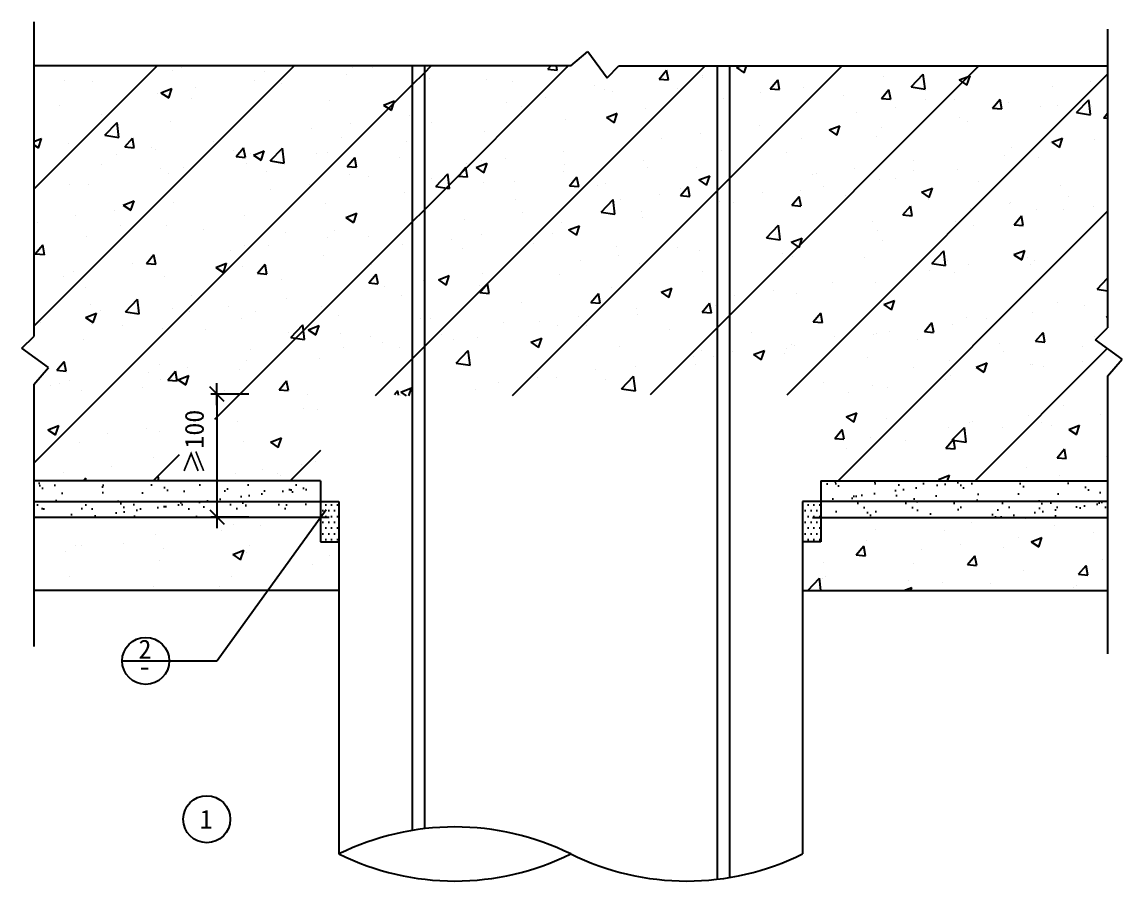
# Model space of a CAD drawing. Header units: metres. Extents: x -562 to 8454, y -7074 to 10958.
# Drawn here: x -562 to 8454, y 3917 to 10958 of the extents above; entities that cross this region are included whole.
import ezdxf

# ---------------------------------------------------------------- set-up
doc = ezdxf.new("R2010")
doc.units = ezdxf.units.M
for name, color, linetype in [('LAYER1', 5, 'Continuous'), ('中型', 2, 'Continuous'), ('粗', 5, 'Continuous'), ('细', 1, 'Continuous')]:
    doc.layers.add(name, color=color, linetype=linetype)

# ---------------------------------------------------------------- blocks, each defined once
blk = doc.blocks.new('_ARCHTICK')
at = {"color": 3}
blk.add_line((-1.8, 0), (1.8, 0), dxfattribs=at)
at = {"color": 5, "linetype": 'ByBlock'}
blk.add_lwpolyline([(-1.18, -1.18), (1.19, 1.19)], dxfattribs=at)

msp = doc.modelspace()

# ---------------------------------------------------------------- hatches: boundary and pattern name
at = {"layer": '细'}
h = msp.add_hatch(dxfattribs=at)
h.set_pattern_fill('AR-SAND', scale=5)
h.paths.add_polyline_path([(1886.35, 7027.64), (1886.35, 7197.51), (-463.65, 7197.51), (-463.65, 7027.64)])
h.paths.add_polyline_path([(-463.65, 7027.64), (-463.65, 6897.51), (1886.35, 6897.51), (1886.35, 7027.64)])
h.paths.add_polyline_path([(5986.35, 7197.51), (5986.35, 7027.64), (8336.35, 7027.64), (8336.35, 7197.51)])
h.paths.add_polyline_path([(5986.35, 7027.64), (5986.35, 6897.51), (8336.35, 6897.51), (8336.35, 7027.64)])
h = msp.add_hatch(dxfattribs=at)
h.set_pattern_fill('DOTS', scale=30)
h.paths.add_polyline_path([(2036.35, 7027.64), (1886.35, 7027.64), (1886.35, 6695.92), (2036.35, 6695.92)])
h.paths.add_polyline_path([(5986.35, 7027.64), (5836.35, 7027.64), (5836.35, 6695.92), (5986.35, 6695.92)])

# ---------------------------------------------------------------- linework, layer by layer
at = {"layer": 'LAYER1'}
for p, q in [((2636.35, 10597.51), (2636.35, 4330.94)), ((2736.35, 10597.51), (2736.35, 4345.05)), ((5136.35, 10597.51), (5136.35, 3931.12)), ((5236.35, 10597.51), (5236.35, 3945.23))]:
    msp.add_line(p, q, dxfattribs=at)
at = {"layer": '中型'}
for p, q in [((5986.35, 7197.51), (8336.35, 7197.51)), ((-463.65, 7027.64), (2036.35, 7027.64)), ((8336.35, 7027.64), (5836.35, 7027.64)), ((1956.33, 6897.51), (-463.65, 6897.51)), ((5916.37, 6897.51), (8336.35, 6897.51)), ((2036.35, 6297.51), (-463.65, 6297.51)), ((5836.35, 6297.51), (8336.35, 6297.51))]:
    msp.add_line(p, q, dxfattribs=at)
at = {"layer": '粗'}
for p, q in [((2036.35, 7027.64), (2036.35, 4138.08)), ((5836.35, 7027.64), (5836.35, 4138.08))]:
    msp.add_line(p, q, dxfattribs=at)
at = {"layer": '细'}
for p, q in [((-463.65, 10957.95), (-463.65, 8381.25)), ((8336.35, 10897.95), (8336.35, 8449.93)), ((3936.35, 10597.51), (4075.38, 10715.56)), ((4075.38, 10715.56), (4235.38, 10499.56)), ((3936.35, 10597.51), (-463.65, 10597.51)), ((-463.65, 9587.01), (546.85, 10597.51)), ((-463.65, 8464.47), (1669.39, 10597.51)), ((669.49, 10561.17), (669.49, 10561.17)), ((744.1, 10582.25), (744.1, 10582.25)), ((1422.06, 10553.61), (1422.06, 10553.61)), ((2146.55, 10586.13), (2146.55, 10586.13)), ((2309.15, 10582.08), (2309.15, 10582.08)), ((2736.35, 10541.94), (2791.92, 10597.51)), ((2736.35, 9419.41), (3914.45, 10597.51)), ((2736.35, 8296.88), (5036.98, 10597.51)), ((3749.37, 10570.32), (3825.28, 10563.68)), ((3749.63, 10570.37), (3772.4, 10597.51)), ((3825.74, 10562.7), (3819.32, 10597.51)), ((3908.32, 10580.86), (3908.32, 10580.86)), ((4235.38, 10499.56), (4331.38, 10597.51)), ((4331.38, 10597.51), (8336.35, 10597.51)), ((4660.55, 10490.68), (4721.77, 10563.64)), ((4736.66, 10483), (4721.97, 10562.6)), ((5236.35, 9674.35), (6159.51, 10597.51)), ((5236.35, 8551.81), (7282.05, 10597.51)), ((5294.91, 10584.77), (5328.1, 10597.51)), ((5294.91, 10584.63), (5358.08, 10542.02)), ((5358.15, 10542.08), (5376.75, 10597.51)), ((7139.6, 10594.76), (7139.6, 10594.76)), ((-217.1, 10479.53), (-217.1, 10479.53)), ((17.42, 10471.75), (17.42, 10471.75)), ((1344.48, 10480.53), (1344.48, 10480.53)), ((2100.01, 10524.96), (2100.01, 10524.96)), ((2636.35, 10441.94), (2736.35, 10541.94)), ((2777.96, 10496.32), (2777.96, 10496.32)), ((3248.7, 10485.64), (3248.7, 10485.64)), ((3455.91, 10467.67), (3455.91, 10467.67)), ((4660.29, 10490.62), (4736.2, 10483.98)), ((5014.43, 10506.77), (5014.43, 10506.77)), ((5016.11, 10519.03), (5016.11, 10519.03)), ((5332.36, 10548.63), (5332.36, 10548.63)), ((5571.47, 10410.98), (5632.7, 10483.95)), ((5647.58, 10403.3), (5632.89, 10482.9)), ((5709.83, 7902.76), (8336.35, 10529.28)), ((6498.12, 10513.45), (6498.12, 10513.45)), ((6726.9, 10426.46), (6825.82, 10529.55)), ((6839.9, 10408.76), (6825.87, 10529.37)), ((7120.06, 10482.92), (7183.24, 10440.31)), ((7120.07, 10483.06), (7208.99, 10517.19)), ((7183.3, 10440.37), (7209.05, 10517.11)), ((8200.24, 10469.28), (8200.24, 10469.28)), ((-463.65, 7341.94), (2636.35, 10441.94)), ((545.56, 10375.35), (545.56, 10375.35)), ((577.52, 10378.58), (666.44, 10412.72)), ((577.52, 10378.44), (640.69, 10335.83)), ((640.76, 10335.89), (666.51, 10412.63)), ((863.49, 10417.21), (863.49, 10417.21)), ((1568.5, 10454.95), (1568.5, 10454.95)), ((2607.22, 10404.34), (2607.22, 10404.34)), ((4133.87, 10439.03), (4133.87, 10439.03)), ((4212.36, 10401.18), (4212.36, 10401.18)), ((4275.46, 10391.9), (4275.46, 10391.9)), ((4811.82, 10410.39), (4811.82, 10410.39)), ((5489.77, 10381.74), (5489.77, 10381.74)), ((5571.21, 10410.93), (5647.12, 10404.29)), ((5846.05, 10424.03), (5846.05, 10424.03)), ((6482.4, 10331.29), (6543.62, 10404.25)), ((6558.5, 10323.59), (6543.81, 10403.2)), ((6727.07, 10426), (6840.02, 10408.48)), ((7882.31, 10427.42), (7882.31, 10427.42)), ((827.86, 10327.81), (827.86, 10327.81)), ((1955.15, 10314.92), (1955.15, 10314.92)), ((2402.67, 10276.87), (2491.6, 10311.01)), ((2465.91, 10234.18), (2491.66, 10310.92)), ((3413.44, 10296), (3413.44, 10296)), ((3731.37, 10337.86), (3731.37, 10337.86)), ((5186.43, 10328.81), (5186.43, 10328.81)), ((6167.73, 10353.1), (6167.73, 10353.1)), ((6482.13, 10331.23), (6558.04, 10324.59)), ((6845.68, 10324.46), (6845.68, 10324.46)), ((7080.24, 10321.83), (7080.24, 10321.83)), ((7393.32, 10251.59), (7454.54, 10324.56)), ((7469.42, 10243.89), (7454.73, 10323.5)), ((7523.63, 10295.81), (7523.63, 10295.81)), ((8082.3, 10216.24), (8181.22, 10319.34)), ((8195.29, 10198.55), (8181.26, 10319.16)), ((-256.51, 10269.76), (-256.51, 10269.76)), ((87.21, 10200.68), (87.21, 10200.68)), ((1295.53, 10219.7), (1295.53, 10219.7)), ((2402.67, 10276.73), (2465.85, 10234.12)), ((2611.37, 10190.41), (2611.37, 10190.41)), ((3534.82, 10264.77), (3534.82, 10264.77)), ((4227.83, 10175.16), (4316.75, 10209.29)), ((4291.06, 10132.47), (4316.81, 10209.21)), ((4544.94, 10247.51), (4544.94, 10247.51)), ((6281.32, 10216.65), (6281.32, 10216.65)), ((6599.25, 10258.5), (6599.25, 10258.5)), ((7393.05, 10251.54), (7468.96, 10244.9)), ((7783.78, 10267.2), (7783.78, 10267.2)), ((7926.26, 10269.8), (7926.26, 10269.8)), ((8082.47, 10215.78), (8195.42, 10198.26)), ((8201.59, 10267.17), (8201.59, 10267.17)), ((8304.24, 10171.89), (8336.35, 10210.16)), ((118.3, 10030.17), (217.22, 10133.27)), ((231.29, 10012.48), (217.26, 10133.09)), ((654.05, 10138.39), (654.05, 10138.39)), ((2130.38, 10127.08), (2130.38, 10127.08)), ((2794.17, 10137.63), (2794.17, 10137.63)), ((3892.88, 10158.09), (3892.88, 10158.09)), ((4227.83, 10175.02), (4291, 10132.41)), ((5479.25, 10111.05), (5479.25, 10111.05)), ((6052.99, 10073.45), (6141.91, 10107.58)), ((6116.22, 10030.75), (6141.97, 10107.5)), ((7124.16, 10171.98), (7124.16, 10171.98)), ((7185.61, 10142.67), (7185.61, 10142.67)), ((8303.97, 10171.84), (8336.35, 10169.01)), ((1.98, 10048.97), (1.98, 10048.97)), ((118.47, 10029.73), (231.42, 10012.21)), ((1812.45, 10085.23), (1812.45, 10085.23)), ((2053.53, 10010.5), (2053.53, 10010.5)), ((3233.26, 10062.87), (3233.26, 10062.87)), ((4998.26, 10047.73), (4998.26, 10047.73)), ((6052.98, 10073.3), (6116.15, 10030.69)), ((6444.97, 10015.53), (6444.97, 10015.53)), ((6482.67, 10090.68), (6482.67, 10090.68)), ((-463.65, 9978.92), (-400.64, 10003.1)), ((-463.65, 9951.35), (-426.39, 9926.22)), ((-426.33, 9926.27), (-400.58, 10003.02)), ((-181.16, 9961.93), (-181.16, 9961.93)), ((281.9, 9933.82), (357.81, 9927.17)), ((282.15, 9933.87), (343.37, 10006.83)), ((358.27, 9926.22), (343.58, 10005.83)), ((496.79, 9933.28), (496.79, 9933.28)), ((1010.38, 9979.63), (1010.38, 9979.63)), ((1193.07, 9854.17), (1254.3, 9927.14)), ((1269.19, 9846.52), (1254.5, 9926.12)), ((1473.7, 9819.96), (1572.61, 9923.05)), ((1586.69, 9802.27), (1572.66, 9922.88)), ((2591.77, 9981.56), (2591.77, 9981.56)), ((4680.33, 10005.87), (4680.33, 10005.87)), ((5830.61, 10001.26), (5830.61, 10001.26)), ((7548.21, 9926.52), (7548.21, 9926.52)), ((7866.15, 9968.37), (7866.15, 9968.37)), ((7878.13, 9971.59), (7941.31, 9928.98)), ((7878.14, 9971.73), (7967.07, 10005.87)), ((7941.37, 9929.04), (7967.12, 10005.79)), ((8230.57, 9990.95), (8230.57, 9990.95)), ((211.46, 9874.45), (211.46, 9874.45)), ((529.39, 9916.31), (529.39, 9916.31)), ((1174.75, 9904.64), (1174.75, 9904.64)), ((1192.82, 9854.12), (1268.73, 9847.48)), ((1312.88, 9883.37), (1312.88, 9883.37)), ((1335.59, 9867.26), (1424.52, 9901.39)), ((1335.59, 9867.11), (1398.76, 9824.5)), ((1398.83, 9824.56), (1424.58, 9901.31)), ((1852.7, 9876), (1852.7, 9876)), ((1939.71, 9892.14), (1939.71, 9892.14)), ((2104, 9774.48), (2165.22, 9847.44)), ((2180.11, 9766.82), (2165.42, 9846.42)), ((2530.65, 9847.35), (2530.65, 9847.35)), ((3397.27, 9836.95), (3397.27, 9836.95)), ((3878.26, 9900.28), (3878.26, 9900.28)), ((5170.99, 9906.04), (5170.99, 9906.04)), ((5704.32, 9888.4), (5704.32, 9888.4)), ((7489.92, 9863.82), (7489.92, 9863.82)), ((7768.34, 9844.43), (7768.34, 9844.43)), ((86.62, 9791.33), (86.62, 9791.33)), ((572.23, 9756.24), (572.23, 9756.24)), ((764.57, 9762.69), (764.57, 9762.69)), ((1280.09, 9796.92), (1280.09, 9796.92)), ((1473.86, 9819.51), (1586.81, 9801.99)), ((2103.74, 9774.43), (2179.65, 9767.78)), ((3014.92, 9694.78), (3076.14, 9767.75)), ((3091.03, 9687.11), (3076.34, 9766.72)), ((3079.34, 9795.1), (3079.34, 9795.1)), ((3160.74, 9765.4), (3223.92, 9722.79)), ((3160.75, 9765.54), (3249.67, 9799.68)), ((3208.6, 9818.71), (3208.6, 9818.71)), ((3223.98, 9722.85), (3249.73, 9799.6)), ((3886.56, 9790.06), (3886.56, 9790.06)), ((4529.5, 9824.73), (4529.5, 9824.73)), ((4564.51, 9761.42), (4564.51, 9761.42)), ((4963.68, 9761.27), (4963.68, 9761.27)), ((6265.16, 9757.6), (6265.16, 9757.6)), ((6746.14, 9820.92), (6746.14, 9820.92)), ((7108.72, 9749.21), (7108.72, 9749.21)), ((638.6, 9715.62), (638.6, 9715.62)), ((1442.52, 9734.05), (1442.52, 9734.05)), ((2120.48, 9705.4), (2120.48, 9705.4)), ((2277.27, 9689.5), (2277.27, 9689.5)), ((2798.43, 9676.76), (2798.43, 9676.76)), ((2829.09, 9609.75), (2928.01, 9712.84)), ((2942.08, 9592.06), (2928.05, 9712.67)), ((3014.66, 9694.73), (3090.57, 9688.09)), ((3476.38, 9648.12), (3476.38, 9648.12)), ((3877.44, 9735.31), (3877.44, 9735.31)), ((3925.84, 9615.09), (3987.07, 9688.05)), ((4001.95, 9607.41), (3987.26, 9687.02)), ((4985.9, 9663.69), (5049.07, 9621.08)), ((4985.91, 9663.83), (5074.83, 9697.97)), ((5049.14, 9621.14), (5074.89, 9697.89)), ((5136.35, 9574.35), (5236.35, 9674.35)), ((5242.46, 9732.78), (5242.46, 9732.78)), ((5920.42, 9704.13), (5920.42, 9704.13)), ((5947.22, 9715.74), (5947.22, 9715.74)), ((6467.23, 9667.9), (6467.23, 9667.9)), ((6598.37, 9675.49), (6598.37, 9675.49)), ((6749.28, 9736.69), (6749.28, 9736.69)), ((-168.41, 9629.11), (-168.41, 9629.11)), ((-13.46, 9626.2), (-13.46, 9626.2)), ((1478.35, 9584.32), (1478.35, 9584.32)), ((1796.28, 9626.18), (1796.28, 9626.18)), ((2576.33, 9558.79), (2576.33, 9558.79)), ((2829.26, 9609.3), (2942.21, 9591.78)), ((3217.82, 9640.09), (3217.82, 9640.09)), ((3458.57, 7896.57), (5136.35, 9574.35)), ((3925.58, 9615.03), (4001.49, 9608.39)), ((4154.33, 9619.47), (4154.33, 9619.47)), ((4223.03, 9634.14), (4223.03, 9634.14)), ((4832.29, 9590.83), (4832.29, 9590.83)), ((4836.77, 9535.39), (4897.99, 9608.36)), ((4912.86, 9527.71), (4898.18, 9607.32)), ((5145.15, 9610.15), (5145.15, 9610.15)), ((5510.24, 9562.18), (5510.24, 9562.18)), ((5815.17, 9578.48), (5815.17, 9578.48)), ((6008.63, 9609.55), (6008.63, 9609.55)), ((6811.05, 9561.98), (6874.23, 9519.37)), ((6811.06, 9562.12), (6899.99, 9596.25)), ((6874.29, 9519.43), (6900.04, 9596.17)), ((7276.32, 9646.85), (7276.32, 9646.85)), ((7954.28, 9618.2), (7954.28, 9618.2)), ((268.51, 9457.64), (357.43, 9491.78)), ((331.75, 9414.95), (357.5, 9491.69)), ((676.28, 9478.73), (676.28, 9478.73)), ((1924.27, 9469.37), (1924.27, 9469.37)), ((3482.38, 9507.01), (3482.38, 9507.01)), ((4184.49, 9399.54), (4283.4, 9502.63)), ((4297.48, 9381.84), (4283.45, 9502.46)), ((4346.23, 9504.97), (4346.23, 9504.97)), ((4664.17, 9546.83), (4664.17, 9546.83)), ((4836.5, 9535.34), (4912.41, 9528.7)), ((5155.54, 9483.26), (5155.54, 9483.26)), ((5267.99, 9482.42), (5267.99, 9482.42)), ((5747.69, 9455.7), (5808.92, 9528.66)), ((5823.78, 9448.01), (5809.1, 9527.62)), ((6188.19, 9533.54), (6188.19, 9533.54)), ((6866.15, 9504.9), (6866.15, 9504.9)), ((7532.05, 9467.47), (7532.05, 9467.47)), ((7544.1, 9476.25), (7544.1, 9476.25)), ((8013.04, 9530.79), (8013.04, 9530.79)), ((195.29, 9415.41), (195.29, 9415.41)), ((268.51, 9457.5), (331.68, 9414.89)), ((2093.67, 9355.93), (2182.59, 9390.06)), ((2156.9, 9313.24), (2182.65, 9389.98)), ((2636.35, 9319.41), (2736.35, 9419.41)), ((2741.74, 9379.87), (2741.74, 9379.87)), ((3544.16, 9399.37), (3544.16, 9399.37)), ((4184.65, 9399.08), (4297.6, 9381.57)), ((4514.06, 9401.96), (4514.06, 9401.96)), ((5747.42, 9455.64), (5823.33, 9449)), ((6127.11, 7197.51), (8336.35, 9406.75)), ((6658.61, 9376), (6719.84, 9448.97)), ((6734.7, 9368.31), (6720.02, 9447.92)), ((7214.12, 9425.61), (7214.12, 9425.61)), ((7752.89, 9421.65), (7752.89, 9421.65)), ((7974.95, 9419.37), (7974.95, 9419.37)), ((8222.05, 9447.61), (8222.05, 9447.61)), ((-433.83, 9316.37), (-433.83, 9316.37)), ((-122.64, 9373.55), (-122.64, 9373.55)), ((244.13, 9287.73), (244.13, 9287.73)), ((623.16, 9292.84), (623.16, 9292.84)), ((1019.7, 7702.77), (2636.35, 9319.41)), ((1264.64, 9374.15), (1264.64, 9374.15)), ((2093.66, 9355.79), (2156.84, 9313.18)), ((2745.24, 9294.19), (2745.24, 9294.19)), ((3063.17, 9336.05), (3063.17, 9336.05)), ((3861.99, 9312.54), (3861.99, 9312.54)), ((3918.82, 9254.22), (4007.75, 9288.35)), ((3982.05, 9211.53), (4007.8, 9288.27)), ((4527.34, 9355.29), (4527.34, 9355.29)), ((5539.88, 9189.33), (5638.8, 9292.42)), ((5652.88, 9171.63), (5638.84, 9292.25)), ((6412.05, 9320.02), (6412.05, 9320.02)), ((6658.34, 9375.95), (6734.25, 9369.31)), ((7093.27, 9326.43), (7093.27, 9326.43)), ((7234.3, 9292.24), (7234.3, 9292.24)), ((7569.27, 9296.25), (7645.18, 9289.61)), ((7569.54, 9296.31), (7630.76, 9369.27)), ((7645.62, 9288.61), (7630.94, 9368.21)), ((-28.91, 9203.42), (-28.91, 9203.42)), ((922.08, 9259.09), (922.08, 9259.09)), ((1600.03, 9230.44), (1600.03, 9230.44)), ((2001.09, 9252.74), (2001.09, 9252.74)), ((2277.99, 9201.8), (2277.99, 9201.8)), ((3202.37, 9217.32), (3202.37, 9217.32)), ((3786.7, 9228.16), (3786.7, 9228.16)), ((3918.82, 9254.08), (3981.99, 9211.47)), ((5613.13, 9214.84), (5613.13, 9214.84)), ((5931.06, 9256.7), (5931.06, 9256.7)), ((6451.79, 9245.13), (6451.79, 9245.13)), ((-452.56, 9058.28), (-391.33, 9131.25)), ((-376.44, 9050.64), (-391.13, 9130.24)), ((1260.45, 9125.61), (1260.45, 9125.61)), ((1462.18, 9125.28), (1462.18, 9125.28)), ((1943.17, 9188.6), (1943.17, 9188.6)), ((2560.89, 9136.01), (2560.89, 9136.01)), ((2955.94, 9173.15), (2955.94, 9173.15)), ((3633.89, 9144.51), (3633.89, 9144.51)), ((4311.84, 9115.87), (4311.84, 9115.87)), ((4811.06, 9109.25), (4811.06, 9109.25)), ((5540.05, 9188.87), (5653, 9171.35)), ((5743.97, 9152.36), (5807.14, 9109.75)), ((5743.98, 9152.5), (5832.9, 9186.64)), ((5799.72, 9155.71), (5799.72, 9155.71)), ((5807.21, 9109.81), (5832.96, 9186.56)), ((6493.66, 9165.11), (6493.66, 9165.11)), ((-452.8, 9058.23), (-376.89, 9051.59)), ((458.37, 8978.58), (519.59, 9051.55)), ((534.48, 8970.93), (519.79, 9050.54)), ((1144.25, 9083.42), (1144.25, 9083.42)), ((1908.82, 9046.59), (1908.82, 9046.59)), ((3046.05, 9101.02), (3046.05, 9101.02)), ((4330.07, 9045.92), (4330.07, 9045.92)), ((4989.8, 9087.22), (4989.8, 9087.22)), ((5140.1, 9060.49), (5140.1, 9060.49)), ((5667.75, 9058.58), (5667.75, 9058.58)), ((5753.01, 9037.98), (5753.01, 9037.98)), ((6345.7, 9029.94), (6345.7, 9029.94)), ((6895.28, 8979.11), (6994.2, 9082.21)), ((7008.27, 8961.42), (6994.24, 9082.03)), ((7569.12, 9050.65), (7632.3, 9008.04)), ((7569.14, 9050.79), (7658.06, 9084.92)), ((7632.36, 9008.1), (7658.11, 9084.85)), ((7678.94, 9029.89), (7678.94, 9029.89)), ((342.18, 8977.83), (342.18, 8977.83)), ((458.12, 8978.53), (534.03, 8971.89)), ((519.8, 8998.48), (519.8, 8998.48)), ((1026.58, 8946.31), (1115.51, 8980.45)), ((1026.58, 8946.17), (1089.75, 8903.56)), ((1089.82, 8903.62), (1115.57, 8980.37)), ((1249.2, 8951.37), (1249.2, 8951.37)), ((1369.29, 8898.89), (1430.52, 8971.86)), ((1445.39, 8891.23), (1430.71, 8970.84)), ((2305.4, 8973.89), (2305.4, 8973.89)), ((4012.14, 9004.07), (4012.14, 9004.07)), ((4498.62, 8979.18), (4498.62, 8979.18)), ((6895.45, 8978.66), (7008.39, 8961.14)), ((7023.66, 9001.29), (7023.66, 9001.29)), ((7197.95, 8966.57), (7197.95, 8966.57)), ((7701.61, 8972.65), (7701.61, 8972.65)), ((7737.45, 8998.88), (7737.45, 8998.88)), ((-456.74, 8872.65), (-456.74, 8872.65)), ((-220.85, 8871.34), (-220.85, 8871.34)), ((-138.81, 8914.5), (-138.81, 8914.5)), ((607.72, 8870.07), (607.72, 8870.07)), ((1369.04, 8898.84), (1444.95, 8892.2)), ((1564.76, 8846.76), (1564.76, 8846.76)), ((2280.21, 8819.19), (2341.44, 8892.16)), ((2356.31, 8811.53), (2341.63, 8891.14)), ((2851.73, 8844.46), (2914.91, 8801.85)), ((2851.74, 8844.6), (2940.66, 8878.74)), ((2914.97, 8801.91), (2940.72, 8878.66)), ((3210.07, 8898.47), (3210.07, 8898.47)), ((3846.55, 8889.76), (3846.55, 8889.76)), ((5012.37, 8910.84), (5012.37, 8910.84)), ((6880.02, 8924.71), (6880.02, 8924.71)), ((7077.83, 8903.66), (7077.83, 8903.66)), ((8250.67, 8768.9), (8336.35, 8858.19)), ((-44.35, 8780.65), (-44.35, 8780.65)), ((2279.96, 8819.14), (2355.87, 8812.5)), ((2411.15, 8793.29), (2411.15, 8793.29)), ((2729.08, 8835.15), (2729.08, 8835.15)), ((3186.93, 8794.54), (3186.93, 8794.54)), ((3191.14, 8739.5), (3252.36, 8812.46)), ((3267.23, 8731.83), (3252.55, 8811.44)), ((4271.72, 8783.71), (4271.72, 8783.71)), ((4676.9, 8742.89), (4765.82, 8777.02)), ((4740.12, 8700.2), (4765.88, 8776.95)), ((5596.96, 8755.79), (5596.96, 8755.79)), ((6077.95, 8819.12), (6077.95, 8819.12)), ((6436.34, 8822.35), (6436.34, 8822.35)), ((8250.84, 8768.44), (8336.35, 8755.18)), ((286.68, 8582.83), (385.59, 8685.92)), ((399.67, 8565.14), (385.64, 8685.75)), ((824.11, 8719.63), (824.11, 8719.63)), ((1609.08, 8687.7), (1609.08, 8687.7)), ((2545.44, 8713.24), (2545.44, 8713.24)), ((3190.88, 8739.45), (3266.79, 8732.81)), ((3531.07, 8656.58), (3531.07, 8656.58)), ((4101.8, 8659.75), (4177.71, 8653.11)), ((4102.06, 8659.8), (4163.29, 8732.77)), ((4178.15, 8652.13), (4163.47, 8731.74)), ((4676.89, 8742.75), (4740.06, 8700.14)), ((5279.03, 8713.94), (5279.03, 8713.94)), ((5784.28, 8732.93), (5784.28, 8732.93)), ((6502.05, 8641.18), (6590.98, 8675.31)), ((6565.28, 8598.49), (6591.03, 8675.23)), ((7922.52, 8661.61), (7922.52, 8661.61)), ((-40.5, 8536.7), (48.42, 8570.83)), ((-3.18, 8638.76), (-3.18, 8638.76)), ((22.73, 8494.01), (48.49, 8570.75)), ((83.47, 8592.49), (83.47, 8592.49)), ((286.84, 8582.39), (399.79, 8564.87)), ((674.77, 8610.12), (674.77, 8610.12)), ((810.15, 8582.52), (810.15, 8582.52)), ((1128.09, 8624.37), (1128.09, 8624.37)), ((1352.72, 8581.48), (1352.72, 8581.48)), ((1893.38, 8623.82), (1893.38, 8623.82)), ((4476.96, 8608.34), (4476.96, 8608.34)), ((5012.72, 8580.06), (5088.63, 8573.42)), ((5012.98, 8580.11), (5074.21, 8653.07)), ((5089.07, 8572.43), (5074.39, 8652.03)), ((5124.66, 8637.71), (5124.66, 8637.71)), ((5923.91, 8500.41), (5985.13, 8573.38)), ((5999.99, 8492.73), (5985.31, 8572.33)), ((6502.04, 8641.04), (6565.22, 8598.43)), ((7722.01, 8576.1), (7722.01, 8576.1)), ((8146.91, 8634.58), (8146.91, 8634.58)), ((-413.36, 8496.81), (-413.36, 8496.81)), ((-40.5, 8536.56), (22.67, 8493.95)), ((8.09, 8476.92), (8.09, 8476.92)), ((1233.76, 8528.6), (1233.76, 8528.6)), ((1642.07, 8372.62), (1740.99, 8475.71)), ((1755.06, 8354.93), (1741.03, 8475.54)), ((2030.68, 8552.83), (2030.68, 8552.83)), ((2708.63, 8524.19), (2708.63, 8524.19)), ((2790.43, 8529.45), (2790.43, 8529.45)), ((3386.58, 8495.54), (3386.58, 8495.54)), ((3678.04, 8503.16), (3678.04, 8503.16)), ((3995.97, 8545.02), (3995.97, 8545.02)), ((4483.17, 8556.41), (4483.17, 8556.41)), ((5136.35, 8451.81), (5236.35, 8551.81)), ((5923.64, 8500.36), (5999.55, 8493.72)), ((6834.83, 8420.72), (6896.06, 8493.68)), ((6910.91, 8413.02), (6896.23, 8492.63)), ((7062.39, 8480.88), (7062.39, 8480.88)), ((7181.87, 8534.48), (7181.87, 8534.48)), ((7344.84, 8528.99), (7344.84, 8528.99)), ((8327.2, 8539.33), (8336.35, 8533.15)), ((8327.21, 8539.46), (8336.35, 8542.97)), ((264.59, 8468.17), (264.59, 8468.17)), ((592.27, 8447.29), (592.27, 8447.29)), ((942.55, 8439.53), (942.55, 8439.53)), ((1620.5, 8410.88), (1620.5, 8410.88)), ((1784.65, 8434.85), (1847.83, 8392.24)), ((1784.66, 8434.99), (1873.58, 8469.12)), ((1847.89, 8392.3), (1873.64, 8469.04)), ((2049.78, 8402.31), (2049.78, 8402.31)), ((2875.97, 8397.57), (2875.97, 8397.57)), ((3831.11, 8466.99), (3831.11, 8466.99)), ((4064.53, 8466.9), (4064.53, 8466.9)), ((4588.9, 7904.37), (5136.35, 8451.81)), ((4742.49, 8438.26), (4742.49, 8438.26)), ((5420.44, 8409.61), (5420.44, 8409.61)), ((6420.9, 8399.58), (6420.9, 8399.58)), ((6441.22, 8407.35), (6441.22, 8407.35)), ((6545.92, 8423.81), (6545.92, 8423.81)), ((6834.56, 8420.67), (6910.47, 8414.02)), ((6863.85, 8465.67), (6863.85, 8465.67)), ((7745.75, 8341.02), (7806.98, 8413.99)), ((7821.83, 8333.32), (7807.15, 8412.93)), ((8238.39, 8353.93), (8336.35, 8449.93)), ((-561.61, 8285.25), (-463.65, 8381.25)), ((-59.79, 8357.87), (-59.79, 8357.87)), ((1642.24, 8372.17), (1755.19, 8354.65)), ((2298.45, 8382.24), (2298.45, 8382.24)), ((2394.98, 8334.25), (2394.98, 8334.25)), ((2636.35, 8196.88), (2736.35, 8296.88)), ((2976.41, 8353.6), (2976.41, 8353.6)), ((3171.49, 8371.77), (3171.49, 8371.77)), ((3609.81, 8333.27), (3698.74, 8367.41)), ((3609.81, 8333.14), (3672.98, 8290.53)), ((3654.36, 8324.95), (3654.36, 8324.95)), ((3673.04, 8290.59), (3698.79, 8367.33)), ((4332.31, 8296.31), (4332.31, 8296.31)), ((5743.85, 8318.21), (5743.85, 8318.21)), ((5768.84, 8310.16), (5768.84, 8310.16)), ((6098.39, 8380.97), (6098.39, 8380.97)), ((6776.35, 8352.33), (6776.35, 8352.33)), ((7454.3, 8323.68), (7454.3, 8323.68)), ((7745.48, 8340.97), (7821.39, 8334.33)), ((8132.25, 8295.04), (8132.25, 8295.04)), ((8226.83, 8382.76), (8226.83, 8382.76)), ((8454.39, 8193.93), (8238.39, 8353.93)), ((-345.61, 8125.25), (-561.61, 8285.25)), ((1309.14, 8275.18), (1309.14, 8275.18)), ((2077.05, 8292.39), (2077.05, 8292.39)), ((2530, 8290.46), (2530, 8290.46)), ((2997.47, 8162.41), (3096.38, 8265.5)), ((3110.46, 8144.72), (3096.43, 8265.33)), ((4944.93, 8213.03), (4944.93, 8213.03)), ((5010.26, 8267.66), (5010.26, 8267.66)), ((5109.21, 8214.94), (5109.21, 8214.94)), ((5262.86, 8254.89), (5262.86, 8254.89)), ((5434.96, 8231.42), (5498.13, 8188.81)), ((5434.97, 8231.56), (5523.9, 8265.7)), ((5498.2, 8188.87), (5523.95, 8265.62)), ((5688.22, 8239.02), (5688.22, 8239.02)), ((5700.58, 8280.21), (5700.58, 8280.21)), ((6366.17, 8210.38), (6366.17, 8210.38)), ((7249.64, 7197.51), (8336.35, 8284.22)), ((7486.18, 8255.63), (7486.18, 8255.63)), ((-463.65, 7986.22), (-345.61, 8125.25)), ((-276.34, 8103), (-215.11, 8175.96)), ((-200.24, 8095.35), (-214.92, 8174.96)), ((568.49, 8148.05), (568.49, 8148.05)), ((793.99, 8123.47), (793.99, 8123.47)), ((1274.98, 8186.79), (1274.98, 8186.79)), ((1877.94, 8201.04), (1877.94, 8201.04)), ((2334.87, 7895.4), (2636.35, 8196.88)), ((2997.63, 8161.96), (3110.58, 8144.44)), ((4467.73, 8133.63), (4467.73, 8133.63)), ((4959.93, 8153.08), (4959.93, 8153.08)), ((6745.54, 8128.5), (6745.54, 8128.5)), ((7044.12, 8181.73), (7044.12, 8181.73)), ((7260.11, 8129.71), (7323.29, 8087.1)), ((7260.13, 8129.85), (7349.05, 8163.98)), ((7323.35, 8087.16), (7349.1, 8163.91)), ((7706.56, 8153.33), (7706.56, 8153.33)), ((7722.08, 8153.09), (7722.08, 8153.09)), ((7812.81, 8133.68), (7812.81, 8133.68)), ((8130.74, 8175.54), (8130.74, 8175.54)), ((8336.35, 8054.9), (8454.39, 8193.93)), ((-276.59, 8102.94), (-200.68, 8096.3)), ((476.06, 8081.61), (476.06, 8081.61)), ((576.83, 8024.52), (576.83, 8024.52)), ((634.58, 8023.3), (695.81, 8096.27)), ((710.68, 8015.65), (696, 8095.26)), ((717.57, 8025.23), (780.74, 7982.62)), ((717.58, 8025.37), (806.5, 8059.51)), ((780.81, 7982.68), (806.56, 8059.43)), ((1218.32, 8105.82), (1218.32, 8105.82)), ((3661.87, 8044.12), (3661.87, 8044.12)), ((3815.66, 8044.21), (3815.66, 8044.21)), ((4142.86, 8107.44), (4142.86, 8107.44)), ((4219.29, 8025.95), (4219.29, 8025.95)), ((4352.86, 7952.19), (4451.78, 8055.29)), ((4465.85, 7934.51), (4451.82, 8055.12)), ((7010.74, 8028.09), (7010.74, 8028.09)), ((7046.94, 8058.11), (7046.94, 8058.11)), ((8336.35, 8054.9), (8336.35, 5777.95)), ((-463.65, 7986.22), (-463.65, 5837.95)), ((-326.01, 7976.02), (-326.01, 7976.02)), ((-255.85, 7993.21), (-255.85, 7993.21)), ((-172.15, 8020.92), (-172.15, 8020.92)), ((-75.23, 7935.1), (-75.23, 7935.1)), ((422.1, 7964.57), (422.1, 7964.57)), ((634.33, 8023.25), (710.24, 8016.61)), ((1100.06, 7935.92), (1100.06, 7935.92)), ((1545.25, 7943.55), (1621.16, 7936.91)), ((1545.51, 7943.61), (1606.73, 8016.57)), ((1621.6, 7935.95), (1606.92, 8015.55)), ((2490.22, 7904.17), (2517.66, 7936.88)), ((2524.71, 7898.59), (2517.84, 7935.85)), ((2542.73, 7923.66), (2631.66, 7957.79)), ((2610.1, 7893.3), (2631.71, 7957.72)), ((3156.04, 7948.99), (3156.04, 7948.99)), ((3343.94, 8002.26), (3343.94, 8002.26)), ((4353.03, 7951.74), (4465.98, 7934.23)), ((6004.89, 8001.36), (6004.89, 8001.36)), ((6405.46, 7976.8), (6405.46, 7976.8)), ((6529.75, 7964.76), (6529.75, 7964.76)), ((1298.13, 7906.87), (986.13, 7906.87)), ((1036.13, 7906.87), (1036.13, 6900.07)), ((1778.01, 7907.28), (1778.01, 7907.28)), ((2541.87, 7896.67), (2541.87, 7896.67)), ((2542.72, 7923.52), (2587.04, 7893.63)), ((6211.82, 7922.91), (6211.82, 7922.91)), ((1742.95, 7791.49), (1742.95, 7791.49)), ((1862.49, 7778.27), (1862.49, 7778.27)), ((6193.05, 7720.23), (6281.97, 7754.37)), ((6256.27, 7677.55), (6282.02, 7754.29)), ((7971.21, 7811.19), (7971.21, 7811.19)), ((1202.87, 7683.05), (1202.87, 7683.05)), ((6193.03, 7720.1), (6256.21, 7677.49)), ((6523.68, 7706.77), (6523.68, 7706.77)), ((7201.63, 7678.13), (7201.63, 7678.13)), ((7230.56, 7684.05), (7230.56, 7684.05)), ((7691.12, 7730.55), (7691.12, 7730.55)), ((7796.64, 7674.63), (7796.64, 7674.63)), ((8277.63, 7737.96), (8277.63, 7737.96)), ((-349.51, 7615.76), (-260.58, 7649.89)), ((-349.51, 7615.62), (-286.34, 7573.01)), ((-286.28, 7573.07), (-260.53, 7649.81)), ((141.96, 7580.71), (141.96, 7580.71)), ((459.89, 7622.57), (459.89, 7622.57)), ((561.39, 7601.74), (561.39, 7601.74)), ((6100.12, 7545.13), (6161.35, 7618.09)), ((6176.2, 7537.44), (6161.51, 7617.05)), ((7031.5, 7635.33), (7031.5, 7635.33)), ((7063.65, 7531.77), (7162.57, 7634.87)), ((7176.65, 7514.08), (7162.61, 7634.69)), ((7478.71, 7632.78), (7478.71, 7632.78)), ((7879.59, 7649.48), (7879.59, 7649.48)), ((8018.19, 7618.39), (8081.36, 7575.78)), ((8018.2, 7618.52), (8107.13, 7652.65)), ((8081.42, 7575.84), (8107.17, 7652.58)), ((-90.68, 7512.32), (-90.68, 7512.32)), ((1256.7, 7517.42), (1256.7, 7517.42)), ((1475.64, 7513.91), (1538.81, 7471.3)), ((1475.65, 7514.04), (1564.57, 7548.18)), ((1538.88, 7471.36), (1564.63, 7548.1)), ((6099.85, 7545.08), (6175.76, 7538.44)), ((6390.01, 7554.03), (6390.01, 7554.03)), ((6489.91, 7556.92), (6489.91, 7556.92)), ((6676.64, 7527.18), (6676.64, 7527.18)), ((7011.05, 7465.43), (7072.27, 7538.4)), ((7063.82, 7531.32), (7176.77, 7513.8)), ((7087.12, 7457.74), (7072.43, 7537.35)), ((514.45, 7197.51), (730.3, 7413.37)), ((1636.98, 7197.51), (1887.91, 7448.44)), ((6195.65, 7463.86), (6195.65, 7463.86)), ((7010.77, 7465.38), (7086.68, 7458.74)), ((7921.97, 7385.74), (7983.2, 7458.7)), ((7998.04, 7378.04), (7983.35, 7457.64)), ((8327.74, 7397.2), (8327.74, 7397.2)), ((174.79, 7315.6), (174.79, 7315.6)), ((516.06, 7390.29), (516.06, 7390.29)), ((1726.78, 7332.44), (1726.78, 7332.44)), ((1847.05, 7355.49), (1847.05, 7355.49)), ((7675.68, 7307.78), (7675.68, 7307.78)), ((7921.69, 7385.69), (7997.6, 7379.05)), ((-224.59, 7263.15), (-224.59, 7263.15)), ((-58.33, 7197.51), (-38.9, 7220.68)), ((-34.63, 7197.51), (-38.71, 7219.67)), ((514.56, 7197.51), (553.97, 7238.58)), ((558.77, 7197.51), (554.01, 7238.41)), ((1187.43, 7260.27), (1187.43, 7260.27)), ((1408.85, 7290.58), (1408.85, 7290.58)), ((1530.7, 7258.31), (1530.7, 7258.31)), ((1561.01, 7238.57), (1561.01, 7238.57)), ((6951.12, 7208.91), (7040.04, 7243.04)), ((7024.84, 7197.51), (7040.09, 7242.97)), ((7943.54, 7237.05), (7943.54, 7237.05)), ((1886.35, 7197.51), (-463.65, 7197.51)), ((1886.35, 7197.51), (1886.35, 7027.64)), ((5986.35, 7197.51), (5986.35, 7027.64)), ((6951.1, 7208.77), (6967.8, 7197.51)), ((7016.06, 7212.56), (7016.06, 7212.56)), ((1930.11, 6959.42), (1037.06, 5720.66)), ((1886.35, 7027.64), (1886.35, 6695.92)), ((5986.35, 7027.64), (5986.35, 6695.92)), ((1298.13, 6900.07), (986.13, 6900.07)), ((1873.67, 6894.86), (1873.67, 6894.86)), ((6544.15, 6887.21), (6544.15, 6887.21)), ((7222.1, 6858.57), (7222.1, 6858.57)), ((7660.24, 6885), (7660.24, 6885)), ((1074.75, 6789.68), (1074.75, 6789.68)), ((1171.99, 6837.5), (1171.99, 6837.5)), ((1392.68, 6831.54), (1392.68, 6831.54)), ((6437.48, 6799.16), (6437.48, 6799.16)), ((7000.61, 6789.78), (7000.61, 6789.78)), ((7900.05, 6829.93), (7900.05, 6829.93)), ((8223.08, 6774.57), (8223.08, 6774.57)), ((272.68, 6684.09), (272.68, 6684.09)), ((530.5, 6756.19), (530.5, 6756.19)), ((1886.35, 6695.92), (2036.35, 6695.92)), ((5986.35, 6695.92), (5836.35, 6695.92)), ((6359.13, 6708.48), (6359.13, 6708.48)), ((7128.45, 6672.83), (7128.45, 6672.83)), ((7609.44, 6736.15), (7609.44, 6736.15)), ((7709.18, 6697.45), (7772.35, 6654.84)), ((7709.19, 6697.58), (7798.12, 6731.71)), ((7772.41, 6654.9), (7798.16, 6731.64)), ((-208.31, 6620.76), (-208.31, 6620.76)), ((-121.56, 6666.77), (-121.56, 6666.77)), ((-77.87, 6670.05), (-77.87, 6670.05)), ((600.08, 6641.4), (600.08, 6641.4)), ((1166.63, 6592.97), (1229.8, 6550.36)), ((1166.64, 6593.1), (1255.57, 6627.24)), ((1229.87, 6550.42), (1255.62, 6627.16)), ((1278.03, 6612.76), (1278.03, 6612.76)), ((1305.39, 6666.99), (1305.39, 6666.99)), ((1955.99, 6584.11), (1955.99, 6584.11)), ((6276.07, 6589.79), (6351.98, 6583.15)), ((6276.34, 6589.84), (6337.57, 6662.81)), ((6352.4, 6582.16), (6337.72, 6661.76)), ((6810.52, 6630.97), (6810.52, 6630.97)), ((7187.26, 6510.15), (7248.49, 6583.11)), ((7263.32, 6502.45), (7248.64, 6582.06)), ((7482.44, 6647.44), (7482.44, 6647.44)), ((564.75, 6539.86), (564.75, 6539.86)), ((1816.16, 6509.94), (1816.16, 6509.94)), ((6008.45, 6525.38), (6008.45, 6525.38)), ((6741.79, 6520.31), (6741.79, 6520.31)), ((7186.99, 6510.1), (7262.9, 6503.46)), ((8098.19, 6430.45), (8159.41, 6503.42)), ((8174.24, 6422.75), (8159.56, 6502.36)), ((8296.86, 6551.65), (8296.86, 6551.65)), ((-175.9, 6412.73), (-175.9, 6412.73)), ((1156.54, 6414.72), (1156.54, 6414.72)), ((6023.71, 6412.25), (6023.71, 6412.25)), ((7644.79, 6462.22), (7644.79, 6462.22)), ((8097.91, 6430.4), (8173.82, 6423.76)), ((515.06, 6333.42), (515.06, 6333.42)), ((1058.59, 6330.63), (1058.59, 6330.63)), ((1539.57, 6393.96), (1539.57, 6393.96)), ((5879.39, 6297.51), (5975.55, 6397.74)), ((5987.23, 6297.51), (5975.59, 6397.57)), ((6001.15, 6393.18), (6001.15, 6393.18)), ((6666.99, 6297.51), (6731.04, 6322.1)), ((6701.66, 6383.61), (6701.66, 6383.61)), ((6722.85, 6297.51), (6731.08, 6322.03)), ((6985.17, 6367.01), (6985.17, 6367.01)), ((7379.61, 6354.96), (7379.61, 6354.96)), ((8057.56, 6326.32), (8057.56, 6326.32)), ((8077.41, 6340.84), (8077.41, 6340.84)), ((259.49, 5720.66), (1037.06, 5720.66))]:
    msp.add_line(p, q, dxfattribs=at)
for centre in [(452.15, 5720.66), (952.62, 4422.5)]:
    msp.add_circle(centre, 192.66, dxfattribs=at)
for centre, start, end in [((2986.35, 2212.28), 63.74, 116.26), ((2986.35, 6063.89), 243.74, 296.26), ((4886.35, 6063.89), 243.74, 296.26)]:
    msp.add_arc(centre, 2147.38, start, end, dxfattribs=at)

# ---------------------------------------------------------------- block references
at = {"layer": '细', "xscale": 50, "yscale": 50, "zscale": 50}
for p, rotation in [((1036.13, 7906.87), 90), ((1036.13, 6900.07), 270)]:
    msp.add_blockref('_ARCHTICK', p, dxfattribs=dict(at, rotation=rotation))

# ---------------------------------------------------------------- texts
msp.add_text('≥100', height=156, rotation=90).set_placement((928.42, 7249.09))
at = {"layer": '细'}
for s, p in [('2', (393.14, 5739.01)), ('-', (390.3, 5596.29)), ('1', (895.03, 4344.67))]:
    msp.add_text(s, height=156, dxfattribs=at).set_placement(p)

doc.saveas('drawing.dxf')
